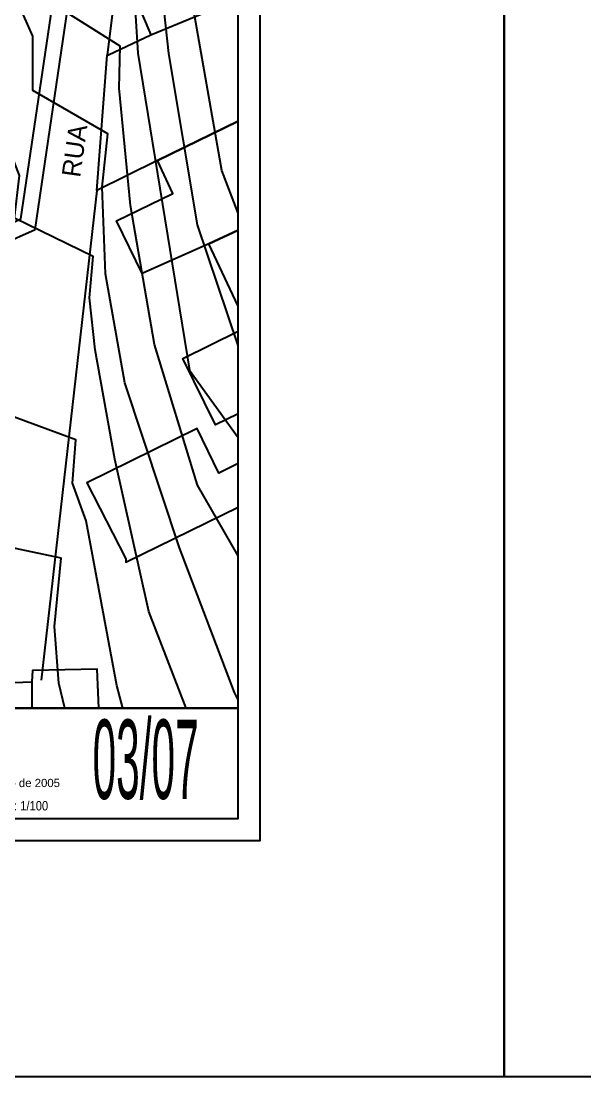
# Model space of a CAD drawing. Header units: millimetres. Extents: x 387 to 811, y 539 to 827.
# Drawn here: x 667.1 to 703.4, y 669.5 to 737.4 of the extents above; entities that cross this region are included whole.
import ezdxf

# ---------------------------------------------------------------- set-up
doc = ezdxf.new("R2010")
doc.units = ezdxf.units.MM
for name, color, linetype in [('12', 115, 'Continuous'), ('7', 8, 'Continuous'), ('CORTE_PAPEL', 7, 'Continuous'), ('cuvas de nível', 51, 'Continuous'), ('FORMATO', 6, 'Continuous'), ('TEXTO', 4, 'Continuous')]:
    doc.layers.add(name, color=color, linetype=linetype)

msp = doc.modelspace()

# ---------------------------------------------------------------- linework, layer by layer
at = {"color": 2}
for points in [[(585.81, 826.512), (698.178, 826.512), (698.178, 669.51), (585.81, 669.51)], [(698.178, 826.512), (810.545, 826.512), (810.545, 669.51), (698.178, 669.51)]]:
    msp.add_lwpolyline(points, close=True, dxfattribs=at)
at = {"layer": '12'}
for p, q in [((667.998, 724.003, 54), (673.948, 764.423, 54)), ((665.798, 723.023, 54), (667.998, 724.003, 54))]:
    msp.add_line(p, q, dxfattribs=at)
at = {"layer": '12', "elevation": 54}
for points in [[(661.073, 724.865), (665.67, 724.061), (667.089, 724.693), (670.177, 745.583)], [(673.718, 744.023), (672.628, 735.213)], [(671.968, 726.513), (668.378, 695.023)]]:
    msp.add_lwpolyline(points, dxfattribs=at)
at = {"layer": '7'}
for points in [[(681.072, 746.348, 122.533), (674.348, 743.403, 123.28), (675.218, 741.433, 123.3), (673.648, 740.773, 120.53), (675.438, 736.523, 120.19), (681.072, 738.874, 120.706)], [(675.868, 728.443, 121.24), (671.968, 726.513, 117.14), (672.628, 735.213, 117.85), (672.718, 735.233, 117.25), (675.438, 736.523, 120.19), (681.072, 738.874, 120.706)], [(681.072, 723.97, 117.295), (679.168, 723.093, 116.9), (674.878, 721.173, 116.49), (673.228, 724.563, 116.74), (676.858, 726.333, 121.28), (675.868, 728.443, 121.24), (681.072, 730.977, 121.295)], [(681.072, 730.977, 121.06), (675.868, 728.443, 121.24)], [(681.072, 719.081, 117.27), (679.168, 723.093, 116.9), (681.072, 723.97, 117.295)], [(681.072, 712.144, 123.546), (679.608, 711.443, 118.41), (677.498, 715.703, 118.37), (681.072, 717.478, 117.534)], [(681.072, 708.952, 128.842), (679.828, 708.343, 128.7), (678.428, 711.203, 127.96), (671.318, 707.713, 127.6), (673.828, 702.833, 127.66), (673.828, 702.783, 127.66), (673.838, 702.613, 127.77), (681.072, 706.161, 127.35)], [(672.099, 693.215, 110.648), (671.998, 695.733, 110.6), (667.838, 695.653, 110.34), (667.798, 694.913, 108.76), (667.798, 693.215, 109.475)], [(664.268, 694.783, 118.7), (667.798, 694.913, 108.76), (667.798, 693.215, 109.56)]]:
    msp.add_polyline3d(points, dxfattribs=at)
at = {"layer": 'CORTE_PAPEL', "elevation": 74.516}
msp.add_lwpolyline([(598.388, 684.72), (682.488, 684.72), (682.488, 812.115), (598.388, 812.115)], close=True, dxfattribs=at)
at = {"layer": 'cuvas de nível'}
for points in [[(681.072, 725.061, 113), (680.018, 727.813, 113), (677.508, 742.103, 113), (676.178, 752.893, 113), (676.028, 754.423, 113), (671.348, 756.183, 113), (670.758, 758.453, 113), (668.928, 761.083, 113), (661.818, 766.513, 113), (655.958, 772.973, 113), (650.714, 776.16, 113)], [(681.072, 716.559, 112), (678.438, 724.303, 112), (676.598, 735.323, 112), (675.678, 743.843, 112), (675.018, 747.283, 112), (674.798, 749.263, 112), (670.965, 750.402, 112)], [(681.072, 703.029, 110), (678.448, 707.573, 110), (675.678, 716.623, 110), (674.138, 725.553, 110), (673.408, 733.093, 110), (673.478, 735.793, 110), (668.728, 738.793, 110), (668.948, 742.163, 110), (665.57, 745.986, 110)], [(669.629, 745.631, 111), (669.628, 745.613, 111), (674.598, 743.933, 111), (674.308, 740.203, 111), (674.618, 735.343, 111), (677.938, 714.953, 111), (681.072, 710.634, 111)], [(681.072, 693.755, 109), (680.828, 694.233, 109), (677.288, 703.533, 109), (673.778, 714.143, 109), (672.528, 721.163, 109), (672.308, 726.723, 109), (672.678, 730.163, 109), (667.848, 732.943, 109), (667.848, 736.453, 109), (666.128, 740.323, 109), (664.838, 741.843, 109)], [(677.714, 693.215, 108), (675.308, 699.433, 108), (673.118, 709.233, 108), (671.868, 716.263, 108), (671.508, 719.623, 108), (671.728, 722.263, 108), (666.678, 724.743, 108), (666.998, 727.473, 108), (664.21, 734.666, 108)], [(673.642, 693.215, 107), (673.258, 694.673, 107), (671.288, 705.283, 107), (670.408, 707.703, 107), (670.628, 710.483, 107), (665.428, 712.383, 107), (665.218, 716.403, 107), (664.678, 723.693, 107), (661.608, 730.979, 107)], [(669.901, 693.215, 106), (669.528, 694.823, 106), (669.238, 698.483, 106), (669.678, 702.873, 106), (664.778, 703.893, 106), (663.608, 708.573, 106), (662.588, 715.213, 106), (662.238, 722.673, 106), (661.118, 724.563, 106), (660.917, 724.892, 106)]]:
    msp.add_polyline3d(points, dxfattribs=at)
at = {"layer": 'FORMATO', "elevation": 74.516}
for points in [[(599.804, 693.215), (681.072, 693.215), (681.072, 810.699), (599.804, 810.699)], [(599.804, 693.215), (599.804, 686.135), (681.072, 686.135), (681.072, 693.215)]]:
    msp.add_lwpolyline(points, close=True, dxfattribs=at)

# ---------------------------------------------------------------- texts
at = {"layer": 'TEXTO'}
msp.add_text('RUA', height=1.2, rotation=82, dxfattribs=at).set_placement((670.892, 727.317, -15.28))
for s, height, width, p in [('03/07', 5.097, 0.4, (671.697, 687.391, 74.516)), ('agosto de 2005', 0.53093, 1.03, (664.557, 688.149, 74.516)), ('escala: 1/100', 0.6088, 0.88, (664.575, 686.644, 74.516))]:
    msp.add_text(s, height=height, dxfattribs=dict(at, width=width)).set_placement(p)

doc.saveas('drawing.dxf')
